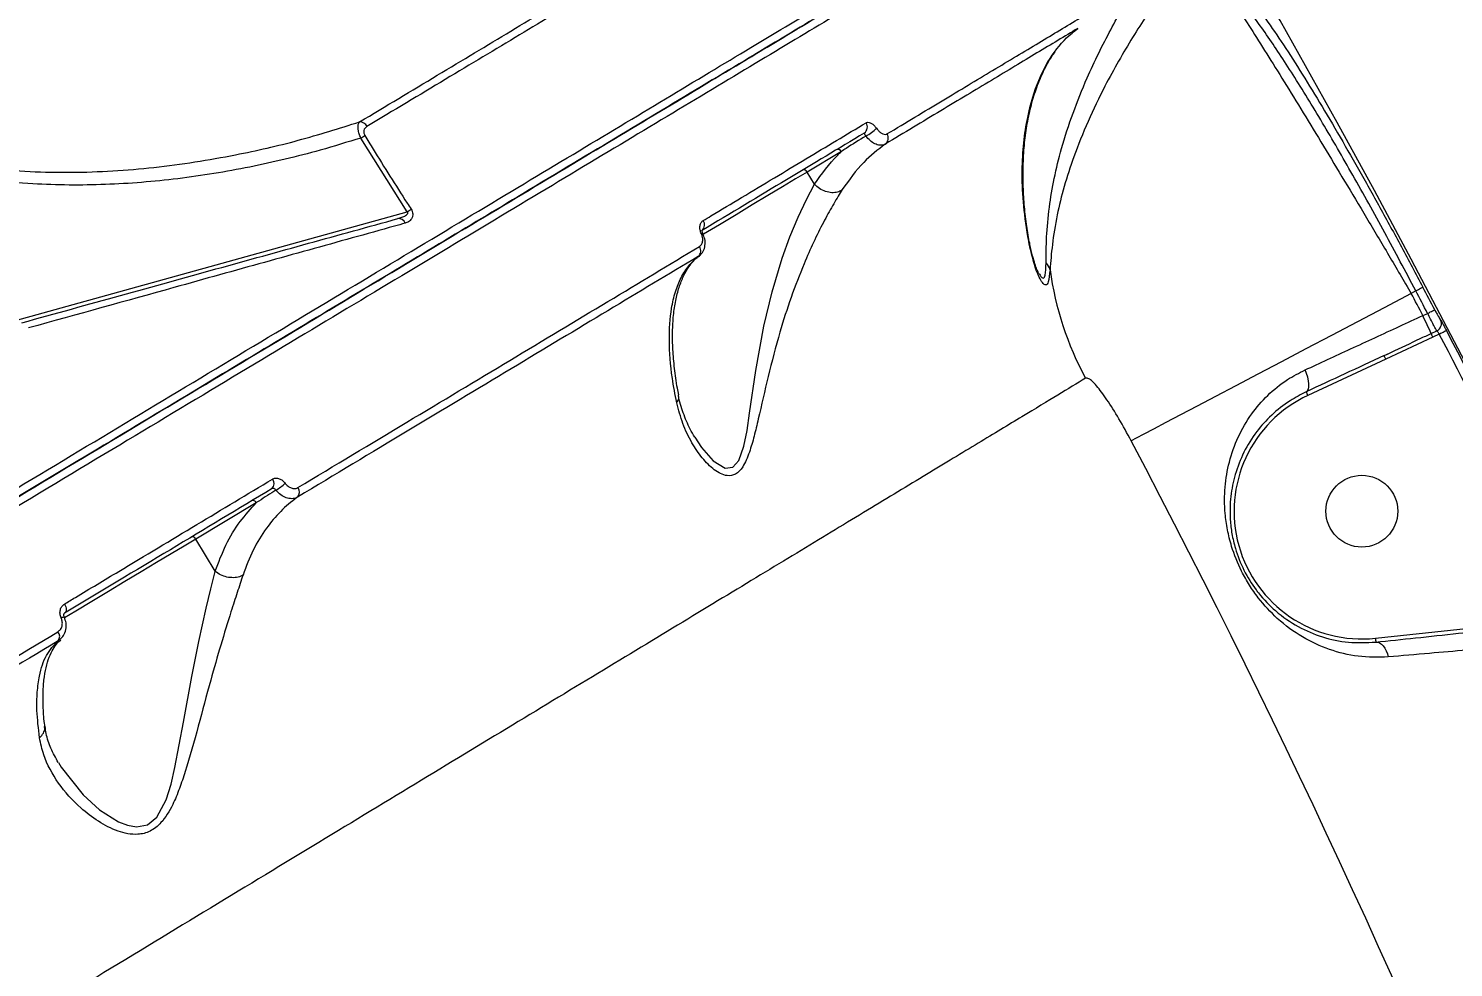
# Model space of a CAD drawing. Header units: millimetres. Extents: x -10374 to 11119, y -8221 to 9433.
# Drawn here: x 5604.7 to 5783.1, y 2486 to 2603.7 of the extents above; entities that cross this region are included whole.
import ezdxf

# ---------------------------------------------------------------- set-up
doc = ezdxf.new("R2010")
doc.units = ezdxf.units.MM
for name, color, linetype in [('DIKOM_ОБЪЕКТ', 7, 'Continuous'), ('DIKOM_РАЗМЕР_ЗОНА', 7, 'Continuous'), ('DIKOM_РАЗМЕР_ОБЪЕКТА', 7, 'Continuous')]:
    doc.layers.add(name, color=color, linetype=linetype)
doc.styles.add('style1', font='arial.ttf', dxfattribs={"width": 0.8})
doc.dimstyles.new('1-50', dxfattribs={"dimtxt": 300, "dimasz": 200, "dimexe": 100, "dimexo": 0, "dimgap": 100, "dimtad": 0, "dimdec": 0, "dimtxsty": 'style1', "dimcen": 0, "dimclrd": 7, "dimclre": 7, "dimadec": 1, "dimazin": 2, "dimtfac": 1, "dimtdec": 0, "dimtmove": 1, "dimatfit": 3, "dimfxl": 0, "dimlwd": 25, "dimlwe": 18, "dimarcsym": 0})

# ---------------------------------------------------------------- blocks, each defined once
blk = doc.blocks.new('*D15')
at = {"layer": 'Defpoints', "color": 0, "transparency": 16777216}
for p in [(-5227.87, 8308.78), (9119.43, -1150.4), (-5227.87, -1991.82)]:
    blk.add_point(p, dxfattribs=at)
at = {"layer": 'DIKOM_РАЗМЕР_ОБЪЕКТА', "color": 7, "lineweight": 18, "transparency": 16777216}
for p, q in [((-5227.87, -1991.82), (-5227.87, 8408.78)), ((9119.43, -1150.4), (9119.43, 8408.78))]:
    blk.add_line(p, q, dxfattribs=at)
at = {"layer": 'DIKOM_РАЗМЕР_ОБЪЕКТА', "color": 7, "lineweight": 25, "transparency": 16777216}
for p, q in [((-5027.87, 8308.78), (187.44, 8308.78)), ((8919.43, 8308.78), (1267.22, 8308.78))]:
    blk.add_line(p, q, dxfattribs=at)
at = {"layer": 'DIKOM_РАЗМЕР_ОБЪЕКТА', "color": 7, "transparency": 16777216}
for points in [[(-5027.87, 8342.11), (-5027.87, 8275.44), (-5227.87, 8308.78)], [(8919.43, 8342.11), (8919.43, 8275.44), (9119.43, 8308.78)]]:
    blk.add_solid(points, dxfattribs=at)
at = {"layer": 'DIKOM_РАЗМЕР_ОБЪЕКТА', "color": 0, "transparency": 16777216, "insert": (727.33, 8308.78), "char_height": 300, "attachment_point": 5, "style": 'style1'}
blk.add_mtext('14350', dxfattribs=at)
blk = doc.blocks.new('*D14')
at = {"layer": 'Defpoints', "color": 0, "transparency": 16777216}
for p in [(-7515.85, 9236.32), (11119.43, -1423.4), (-7515.85, -2401.58)]:
    blk.add_point(p, dxfattribs=at)
at = {"layer": 'DIKOM_РАЗМЕР_ЗОНА', "color": 7, "lineweight": 18, "transparency": 16777216}
for p, q in [((-7515.85, -2401.58), (-7515.85, 9336.32)), ((11119.43, -1423.4), (11119.43, 9336.32))]:
    blk.add_line(p, q, dxfattribs=at)
at = {"layer": 'DIKOM_РАЗМЕР_ЗОНА', "color": 7, "lineweight": 25, "transparency": 16777216}
for p, q in [((-7315.85, 9236.32), (77.56, 9236.32)), ((10919.43, 9236.32), (1157.34, 9236.32))]:
    blk.add_line(p, q, dxfattribs=at)
at = {"layer": 'DIKOM_РАЗМЕР_ЗОНА', "color": 7, "transparency": 16777216}
for points in [[(-7315.85, 9269.65), (-7315.85, 9202.98), (-7515.85, 9236.32)], [(10919.43, 9269.65), (10919.43, 9202.98), (11119.43, 9236.32)]]:
    blk.add_solid(points, dxfattribs=at)
at = {"layer": 'DIKOM_РАЗМЕР_ЗОНА', "color": 0, "transparency": 16777216, "insert": (617.45, 9236.32), "char_height": 300, "attachment_point": 5, "style": 'style1'}
blk.add_mtext('18650', dxfattribs=at)

msp = doc.modelspace()

# ---------------------------------------------------------------- linework, layer by layer
at = {"layer": 'DIKOM_ОБЪЕКТ', "color": 7, "linetype": 'Continuous', "lineweight": 15}
for p, q in [((5652.13, 2580.72), (5646.33, 2589.97)), ((5706.49, 2588.28), (5702.21, 2585.71)), ((5703.12, 2584.18), (5702.21, 2585.71)), ((5703.13, 2584.18), (5703.12, 2584.18)), ((5597.15, 2565.47), (5652.13, 2580.72)), ((5688.58, 2575.1), (5688.71, 2575.21)), ((5778.4, 2570.83), (5777.83, 2570.49)), ((5779.29, 2567.72), (5779.89, 2567.99)), ((5780.33, 2565.48), (5781.03, 2565.81)), ((5781.34, 2565.41), (5780.54, 2565.03)), ((5780.54, 2565.03), (5774.65, 2562.25)), ((5774.65, 2562.25), (5764.9, 2557.72)), ((5774.78, 2562.86), (5775.44, 2563.17)), ((5633.24, 2544.27), (5625.67, 2539.72)), ((5628.09, 2535.68), (5625.67, 2539.72)), ((5773.34, 2527.3), (5792.42, 2529.33)), ((5608.66, 2527.17), (5608.44, 2526.97))]:
    msp.add_line(p, q, dxfattribs=at)
at = {"layer": 'DIKOM_ОБЪЕКТ', "color": 7, "linetype": 'Continuous', "lineweight": 15, "flags": 128}
for points in [[(5702.21, 2585.71), (5700.76, 2584.84), (5699.11, 2583.85), (5697.29, 2582.75), (5695.34, 2581.58), (5693.3, 2580.36), (5691.23, 2579.11), (5689.23, 2577.91)], [(5688.16, 2552.49), (5688.98, 2551.18), (5690.46, 2549.51), (5691.96, 2548.6), (5692.91, 2548.71), (5693.65, 2549.55), (5694.29, 2551.35), (5694.68, 2553.34), (5695, 2555.48), (5695.79, 2560.84), (5696.78, 2566.38), (5697.81, 2570.71), (5699.08, 2574.92), (5700.04, 2577.58), (5701.07, 2580.07), (5702.11, 2582.27), (5703.13, 2584.18), (5703.13, 2584.18), (5703.13, 2584.18)], [(5689.16, 2577.99), (5689.16, 2577.99), (5689.16, 2577.99)], [(5778.4, 2570.83), (5778.57, 2570.91), (5778.73, 2571), (5778.88, 2571.08), (5779.01, 2571.15), (5779.12, 2571.21), (5779.21, 2571.25), (5779.26, 2571.28), (5779.29, 2571.29)], [(5777.83, 2570.49), (5774.46, 2568.71), (5771.11, 2566.95), (5767.83, 2565.22), (5764.64, 2563.54), (5761.57, 2561.92), (5758.64, 2560.38), (5755.89, 2558.93), (5753.34, 2557.59), (5751.02, 2556.36), (5748.94, 2555.27), (5747.12, 2554.31), (5745.58, 2553.5), (5744.34, 2552.85), (5743.4, 2552.35), (5742.78, 2552.02)], [(5780.33, 2565.48), (5780.28, 2565.58), (5780.2, 2565.75), (5780.1, 2565.97), (5779.97, 2566.25), (5779.82, 2566.58), (5779.65, 2566.94), (5779.47, 2567.32), (5779.29, 2567.72)], [(5779.89, 2567.99), (5780.06, 2568.08), (5780.22, 2568.17), (5780.37, 2568.25), (5780.5, 2568.31), (5780.61, 2568.37), (5780.7, 2568.42), (5780.75, 2568.45), (5780.77, 2568.46)], [(5780.54, 2565.03), (5780.5, 2565.11), (5780.46, 2565.19), (5780.43, 2565.26), (5780.4, 2565.33), (5780.37, 2565.38), (5780.35, 2565.43), (5780.34, 2565.46), (5780.33, 2565.48)], [(5781.34, 2565.41), (5781.51, 2565.5), (5781.68, 2565.58), (5781.83, 2565.66), (5781.96, 2565.73), (5782.07, 2565.79), (5782.15, 2565.83), (5782.21, 2565.86), (5782.23, 2565.87)], [(5774.65, 2562.25), (5774.61, 2562.34), (5774.57, 2562.43), (5774.53, 2562.5), (5774.5, 2562.57), (5774.48, 2562.63), (5774.46, 2562.67), (5774.45, 2562.7), (5774.44, 2562.71)], [(5764.69, 2558.18), (5764.85, 2558.31), (5764.97, 2558.52), (5765.03, 2558.81), (5765.03, 2559.16), (5764.98, 2559.56), (5764.88, 2560), (5764.73, 2560.46), (5764.54, 2560.91)], [(5764.9, 2557.72), (5764.86, 2557.81), (5764.82, 2557.9), (5764.79, 2557.98), (5764.75, 2558.04), (5764.73, 2558.1), (5764.71, 2558.14), (5764.7, 2558.17), (5764.69, 2558.18)], [(5625.67, 2539.72), (5624.22, 2538.85), (5622.58, 2537.86), (5620.77, 2536.78), (5618.83, 2535.61), (5616.8, 2534.39), (5614.73, 2533.15), (5612.66, 2531.9), (5610.64, 2530.69), (5609.23, 2529.84)], [(5608.5, 2511.74), (5608.8, 2511.13), (5611.55, 2507.68), (5613.63, 2505.8), (5615.98, 2504.31), (5617.1, 2503.86), (5618.26, 2503.66), (5619.63, 2503.93), (5620.79, 2504.88), (5621.95, 2507.05), (5622.57, 2509.03), (5623.05, 2511.1), (5624.14, 2516.79), (5625.16, 2522.51), (5626.03, 2526.9), (5626.96, 2531.07), (5627.54, 2533.47), (5628.1, 2535.67), (5628.1, 2535.67), (5628.1, 2535.67)], [(5609.22, 2531.58), (5609.31, 2531.41), (5609.38, 2531.23), (5609.42, 2531.05), (5609.43, 2530.89), (5609.42, 2530.73), (5609.38, 2530.6), (5609.31, 2530.5), (5609.22, 2530.42)], [(5773.34, 2527.3), (5773.35, 2527.21), (5773.36, 2527.11), (5773.37, 2527.03), (5773.38, 2526.95), (5773.38, 2526.89), (5773.39, 2526.84), (5773.39, 2526.82), (5773.39, 2526.81)], [(5773.39, 2526.81), (5773.63, 2526.79), (5773.87, 2526.71), (5774.11, 2526.56), (5774.33, 2526.34), (5774.53, 2526.06), (5774.7, 2525.73), (5774.85, 2525.35), (5774.96, 2524.95)]]:
    msp.add_lwpolyline(points, dxfattribs=at)
at = {"layer": 'DIKOM_ОБЪЕКТ', "color": 7, "linetype": 'Continuous', "lineweight": 15}
msp.add_circle((5771.65, 2543.21), 4.5, dxfattribs=at)
for centre, radius, start, end in [((4709, 2007.6), 1210, 1.54439, 30.95261), ((5646.18, 2590.95), 1.03, 26.3362, 89.9242), ((5708.81, 2591.36), 0.944, 304.927, 33.8933), ((5707.56, 2594.34), 4.58, 295.8177, 316.5184), ((5711.41, 2589.96), 0.951, 307.5359, 33.4745), ((5638.97, 2601.95), 14.05, 301.5405, 303.9418), ((5706.07, 2588.09), 0.454, 24.6129, 112.8092), ((5701.79, 2585.52), 0.455, 24.6735, 112.6681), ((5651.07, 2579.04), 0.837, 16.9279, 97.3979), ((5645.08, 2591.55), 12.93, 303.0697, 305.6901), ((5689.08, 2577.76), 0.249, 71.1636, 117.7256), ((5688.42, 2579.08), 0.945, 315.2241, 34.932), ((5687.97, 2575.84), 0.93, 310.2341, 35.2152), ((5730.8, 2572.99), 1.87, 14.6488, 45.4088), ((5772.66, 2579.05), 40.44, 187.9509, 208.325), ((4709, 2007.6), 1208.65, 27.62316, 27.77479), ((4709, 2007.6), 1209.65, 27.62316, 27.77479), ((4709, 2007.6), 1208, 27.62463, 27.77302), ((5780.61, 2566.71), 1, 295.026, 26.7131), ((4709, 2007.6), 1208.75, 25.6062, 27.48258), ((4709, 2007.6), 1209.75, 25.6062, 27.48258), ((5771.65, 2543.21), 16, 114.9212, 276.0788), ((4709, 2007.6), 1168.37, 3.22698, 27.77302), ((5634.59, 2546.67), 0.883, 314.217, 39.5458), ((5631.88, 2552.19), 7.41, 301.0796, 312.2277), ((5637.75, 2545.6), 0.905, 317.3217, 38.5635), ((5632.83, 2544.08), 0.454, 24.6205, 112.7201), ((5625.25, 2539.53), 0.454, 24.5901, 112.7907), ((5609.26, 2528.99), 0.953, 92.6762, 117.6393), ((5607.72, 2527.52), 0.908, 322.5624, 40.1848)]:
    msp.add_arc(centre, radius, start, end, dxfattribs=at)
for points, knots in [([(5562.58, 2601.66), (5566.74, 2604.28), (5575.06, 2609.51), (5586.9, 2616.98), (5598.23, 2624.15), (5609.35, 2631.21), (5620.13, 2638.07), (5630.44, 2644.66), (5640, 2650.78), (5648.73, 2656.39), (5656.58, 2661.46), (5663.3, 2665.81), (5668.94, 2669.46), (5673.54, 2672.45), (5677.23, 2674.86), (5680, 2676.66), (5681.68, 2677.77), (5682.43, 2678.25), (5682.27, 2678.15), (5682.24, 2678.13)], [0, 0, 0, 0, 0.056668, 0.113336, 0.170567, 0.227798, 0.291067, 0.354384, 0.417651, 0.482784, 0.54797, 0.613102, 0.674379, 0.735703, 0.79698, 0.860026, 0.923122, 0.986167, 1, 1, 1, 1]), ([(5566.4, 2523.94), (5569.77, 2525.97), (5578.86, 2531.43), (5593.2, 2540.04), (5609.19, 2549.65), (5624.64, 2558.94), (5639.48, 2567.85), (5653.64, 2576.36), (5666.8, 2584.26), (5678.95, 2591.56), (5690.08, 2598.25), (5700.38, 2604.44), (5709.77, 2610.08), (5718.2, 2615.15), (5725.48, 2619.52), (5731.62, 2623.21), (5736.64, 2626.23), (5740.62, 2628.62), (5743.51, 2630.36), (5745.27, 2631.41), (5745.66, 2631.65), (5745.66, 2631.65), (5745.66, 2631.65)], [0, 0, 0, 0, 0.031306, 0.084338, 0.137411, 0.190443, 0.245016, 0.299633, 0.354205, 0.407237, 0.46031, 0.513342, 0.567915, 0.622532, 0.677104, 0.730136, 0.783208, 0.83624, 0.890811, 0.945428, 1, 1, 1, 1, 1]), ([(5207.33, 2307.02), (5212.06, 2309.86), (5222.65, 2316.23), (5239.69, 2326.47), (5258.36, 2337.68), (5277.47, 2349.17), (5296.92, 2360.85), (5316.61, 2372.69), (5336.5, 2384.64), (5356.55, 2396.68), (5376.72, 2408.8), (5396.96, 2420.96), (5417.16, 2433.1), (5437.23, 2445.16), (5456.86, 2456.96), (5476.03, 2468.48), (5494.72, 2479.71), (5513.12, 2490.76), (5531.16, 2501.6), (5548.74, 2512.16), (5566.05, 2522.56), (5583.01, 2532.75), (5599.58, 2542.71), (5615.5, 2552.28), (5630.72, 2561.42), (5645.14, 2570.08), (5658.72, 2578.24), (5671.42, 2585.87), (5683.23, 2592.97), (5694.13, 2599.52), (5704.07, 2605.49), (5712.99, 2610.86), (5720.37, 2615.29), (5726.4, 2618.91), (5731.29, 2621.85), (5735.47, 2624.36), (5738.97, 2626.47), (5741.75, 2628.14), (5743.76, 2629.34), (5745.04, 2630.11), (5745.22, 2630.22), (5745.31, 2630.28)], [0, 0, 0, 0, 0.021635, 0.048472, 0.075394, 0.102358, 0.129323, 0.156245, 0.183082, 0.209919, 0.236841, 0.263805, 0.29077, 0.317692, 0.344529, 0.370377, 0.3963, 0.422262, 0.448224, 0.474147, 0.499995, 0.526832, 0.553754, 0.580718, 0.607683, 0.634604, 0.661441, 0.688278, 0.7152, 0.742165, 0.769129, 0.796051, 0.822888, 0.844633, 0.866402, 0.88817, 0.909915, 0.932424, 0.954958, 0.977491, 1, 1, 1, 1]), ([(5746.69, 2629.93), (5746.64, 2629.9), (5746.51, 2629.83), (5745.39, 2629.15), (5743.04, 2627.74), (5739.56, 2625.65), (5734.92, 2622.86), (5729.11, 2619.37), (5722.25, 2615.25), (5714.4, 2610.53), (5705.61, 2605.25), (5695.76, 2599.33), (5684.83, 2592.76), (5672.82, 2585.55), (5660.01, 2577.85), (5646.45, 2569.71), (5632.23, 2561.16), (5617.11, 2552.08), (5601.11, 2542.46), (5584.27, 2532.34), (5567.15, 2522.06), (5549.85, 2511.66), (5532.47, 2501.22), (5514.52, 2490.43), (5496.03, 2479.32), (5477.04, 2467.92), (5457.72, 2456.31), (5438.12, 2444.53), (5418.29, 2432.62), (5398.18, 2420.53), (5377.83, 2408.3), (5357.32, 2395.98), (5337.09, 2383.82), (5317.22, 2371.88), (5297.74, 2360.18), (5278.36, 2348.54), (5259.13, 2336.98), (5240.14, 2325.57), (5222.87, 2315.2), (5212.16, 2308.76), (5207.42, 2305.91)], [0, 0, 0, 0, 0.015651, 0.042167, 0.068704, 0.09522, 0.122506, 0.149814, 0.177101, 0.203617, 0.230153, 0.256669, 0.283955, 0.311264, 0.33855, 0.365066, 0.391602, 0.418118, 0.445404, 0.472713, 0.499999, 0.52556, 0.55114, 0.576701, 0.602949, 0.629218, 0.655467, 0.681983, 0.708519, 0.735035, 0.762321, 0.78963, 0.816916, 0.843432, 0.869969, 0.896485, 0.923771, 0.951079, 0.978366, 1, 1, 1, 1]), ([(5745.32, 2630.28), (5745.21, 2630.21), (5745, 2630.08), (5743.28, 2629.05), (5740.52, 2627.4), (5736.59, 2625.03), (5731.48, 2621.96), (5725.31, 2618.26), (5718.13, 2613.94), (5710, 2609.06), (5700.8, 2603.53), (5690.49, 2597.34), (5679.11, 2590.49), (5667.6, 2583.58), (5656.22, 2576.75), (5645.17, 2570.11), (5633.59, 2563.15), (5621.36, 2555.8), (5608.48, 2548.06), (5594.94, 2539.92), (5580.98, 2531.53), (5571.31, 2525.73), (5566.48, 2522.82)], [0, 0, 0, 0, 0.053031, 0.106103, 0.159133, 0.213705, 0.26832, 0.322892, 0.375923, 0.428995, 0.482027, 0.536599, 0.591215, 0.645787, 0.689277, 0.732812, 0.776347, 0.819837, 0.864853, 0.909919, 0.954984, 1, 1, 1, 1]), ([(5646.18, 2591.99), (5649.45, 2593.95), (5656, 2597.89), (5665.22, 2603.43), (5674.03, 2608.73), (5679.46, 2611.99), (5682.18, 2613.63)], [0, 0, 0, 0, 0.249122, 0.498244, 0.749121, 1, 1, 1, 1]), ([(5683.15, 2613.08), (5680.45, 2611.46), (5675.04, 2608.21), (5666.25, 2602.92), (5657, 2597.36), (5650.4, 2593.4), (5647.1, 2591.41)], [0, 0, 0, 0, 0.24912, 0.498243, 0.749122, 1, 1, 1, 1]), ([(5753.24, 2612.33), (5753.82, 2611.82), (5754.98, 2610.8), (5756.97, 2608.47), (5759.07, 2605.69), (5761.25, 2602.55), (5763.57, 2598.98), (5766.03, 2595), (5768.59, 2590.69), (5771.22, 2586.1), (5773.9, 2581.3), (5776.61, 2576.34), (5778.39, 2572.97), (5779.29, 2571.29)], [0, 0, 0, 0, 0.100969, 0.201936, 0.29034, 0.379025, 0.467425, 0.556114, 0.645093, 0.733781, 0.822424, 0.911354, 1, 1, 1, 1]), ([(5752.87, 2611.01), (5753.3, 2610.41), (5754.16, 2609.19), (5755.85, 2606.65), (5757.71, 2603.75), (5759.71, 2600.6), (5761.9, 2597.06), (5764.29, 2593.18), (5766.83, 2589), (5769.48, 2584.59), (5772.23, 2580), (5775.02, 2575.28), (5776.9, 2572.08), (5777.83, 2570.49)], [0, 0, 0, 0, 0.103374, 0.206752, 0.294606, 0.382737, 0.470592, 0.558747, 0.647179, 0.735334, 0.823466, 0.911871, 1, 1, 1, 1]), ([(5778.4, 2570.83), (5777.11, 2573.26), (5775.15, 2576.96), (5772.51, 2581.76), (5769.89, 2586.44), (5767.32, 2590.9), (5764.85, 2595), (5762.46, 2598.84), (5760.21, 2602.26), (5758.13, 2605.16), (5756.41, 2607.4), (5754.59, 2609.52), (5753.45, 2610.51), (5752.87, 2611.01)], [0, 0, 0, 0, 0.131216, 0.198785, 0.26635, 0.397566, 0.465155, 0.532744, 0.663479, 0.730815, 0.79815, 0.898244, 1, 1, 1, 1]), ([(5732.11, 2574.32), (5732.12, 2575.37), (5732.14, 2577.48), (5732.46, 2581.17), (5733.1, 2584.89), (5734.06, 2588.85), (5735.44, 2593.09), (5737.06, 2597.12), (5738.69, 2600.63), (5740.21, 2603.54), (5741.71, 2606.38), (5742.87, 2607.76), (5743.37, 2609.18), (5743.54, 2609.18), (5743.54, 2609.18)], [0, 0, 0, 0, 0.107514, 0.215376, 0.313733, 0.412066, 0.526779, 0.641368, 0.72483, 0.808221, 0.890895, 0.973493, 0.999989, 1, 1, 1, 1]), ([(5746.77, 2608.31), (5746.62, 2608.09), (5745.98, 2607.2), (5744.71, 2605.35), (5742.97, 2602.63), (5741.19, 2599.64), (5739.27, 2596.11), (5737.32, 2592.05), (5735.61, 2587.81), (5734.34, 2583.87), (5733.43, 2580.17), (5732.85, 2576.53), (5732.69, 2574.48), (5732.61, 2573.46)], [0, 0, 0, 0, 0.027593, 0.112179, 0.196824, 0.280738, 0.364706, 0.478249, 0.59191, 0.688653, 0.785416, 0.892863, 1, 1, 1, 1]), ([(5712.2, 2590.48), (5714.55, 2591.89), (5719.23, 2594.71), (5725.53, 2598.5), (5731.33, 2601.98), (5734.69, 2604), (5736.37, 2605.01)], [0, 0, 0, 0, 0.249097, 0.498194, 0.749097, 1, 1, 1, 1]), ([(5736.09, 2603.69), (5734.43, 2602.7), (5731.11, 2600.7), (5725.34, 2597.23), (5719.05, 2593.45), (5714.34, 2590.62), (5711.99, 2589.21)], [0, 0, 0, 0, 0.249097, 0.498194, 0.749096, 1, 1, 1, 1]), ([(5730.04, 2576.54), (5730, 2576.71), (5729.68, 2578.43), (5729.26, 2581.51), (5729.07, 2585.46), (5729.24, 2589.01), (5729.79, 2592.88), (5730.89, 2596.83), (5732.79, 2600.48), (5734.65, 2602.6), (5735.85, 2603.51), (5736.09, 2603.69)], [0, 0, 0, 0, 0.01152, 0.116999, 0.222982, 0.329243, 0.435104, 0.608328, 0.782004, 0.955283, 1, 1, 1, 1]), ([(5730.02, 2576.97), (5729.89, 2577.72), (5729.6, 2579.35), (5729.36, 2581.75), (5729.23, 2584.26), (5729.24, 2586.85), (5729.41, 2589.4), (5729.75, 2591.87), (5730.26, 2594.19), (5730.94, 2596.38), (5731.8, 2598.38), (5732.58, 2599.86), (5733.11, 2600.57), (5733.25, 2600.75)], [0, 0, 0, 0, 0.063982, 0.140494, 0.222891, 0.312689, 0.412521, 0.512113, 0.617687, 0.726959, 0.839843, 0.957379, 1, 1, 1, 1]), ([(5646.33, 2589.97), (5644.64, 2589.45), (5640.06, 2588.04), (5632.43, 2586.23), (5623.44, 2584.75), (5614.36, 2584.01), (5606.58, 2584.07), (5599.82, 2584.65), (5594.08, 2585.55), (5588.13, 2587.07), (5583.48, 2588.79), (5580.9, 2590.1), (5580.15, 2590.48)], [0, 0, 0, 0, 0.078335, 0.212592, 0.347266, 0.481793, 0.61585, 0.691667, 0.782072, 0.87262, 0.962812, 1, 1, 1, 1]), ([(5580.62, 2591.52), (5581.82, 2590.95), (5585.43, 2589.24), (5591.85, 2587.35), (5600.53, 2585.93), (5610.11, 2585.49), (5620.45, 2586.13), (5629.92, 2587.62), (5638.51, 2589.58), (5643.62, 2591.18), (5646.18, 2591.99)], [0, 0, 0, 0, 0.05881, 0.17772, 0.296817, 0.450947, 0.605624, 0.760044, 0.880021, 1, 1, 1, 1]), ([(5646.33, 2589.97), (5646.25, 2590.15), (5646.11, 2590.51), (5645.99, 2591.03), (5645.97, 2591.49), (5646.04, 2591.81), (5646.14, 2591.94), (5646.18, 2591.99)], [0, 0, 0, 0, 0.202233, 0.404252, 0.610643, 0.841083, 1, 1, 1, 1]), ([(5647.1, 2591.41), (5647.01, 2591.34), (5646.84, 2591.22), (5646.71, 2590.96), (5646.68, 2590.71), (5646.72, 2590.49), (5646.79, 2590.36), (5646.82, 2590.29)], [0, 0, 0, 0, 0.319585, 0.561838, 0.727971, 0.86393, 1, 1, 1, 1]), ([(5709.35, 2590.58), (5706.18, 2588.68), (5699.84, 2584.87), (5692.62, 2580.53), (5689, 2578.35)], [0, 0, 0, 0, 0.49927, 1, 1, 1, 1]), ([(5689.19, 2579.62), (5689.52, 2579.82), (5691.14, 2580.8), (5695.55, 2583.45), (5702.18, 2587.43), (5707.12, 2590.4), (5709.59, 2591.88)], [0, 0, 0, 0, 0.044141, 0.220721, 0.610016, 1, 1, 1, 1]), ([(5709.56, 2590.22), (5709.54, 2590.26), (5709.51, 2590.31), (5709.46, 2590.39), (5709.41, 2590.48), (5709.37, 2590.55), (5709.35, 2590.58), (5709.35, 2590.58), (5709.35, 2590.58)], [0, 0, 0, 0, 0.159798, 0.186547, 0.396431, 0.639923, 0.917299, 1, 1, 1, 1]), ([(5709.59, 2591.88), (5709.62, 2591.9), (5709.72, 2591.95), (5709.94, 2591.96), (5710.26, 2591.82), (5710.59, 2591.57), (5710.79, 2591.32), (5710.89, 2591.19)], [0, 0, 0, 0, 0.073334, 0.322499, 0.555007, 0.777325, 1, 1, 1, 1]), ([(5710.89, 2591.19), (5710.99, 2591.06), (5711.19, 2590.81), (5711.53, 2590.55), (5711.85, 2590.41), (5712.08, 2590.42), (5712.18, 2590.47), (5712.2, 2590.48)], [0, 0, 0, 0, 0.221044, 0.441787, 0.674482, 0.925136, 1, 1, 1, 1]), ([(5646.82, 2590.29), (5647.17, 2589.72), (5648.91, 2586.88), (5650.84, 2583.8), (5652.45, 2581.31), (5652.62, 2581.05)], [0, 0, 0, 0, 0.183157, 0.915889, 1, 1, 1, 1]), ([(5709.56, 2590.22), (5708.73, 2589.7), (5707.69, 2589.07), (5706.68, 2588.41), (5706.49, 2588.28)], [0, 0, 0, 0, 0.80587, 1, 1, 1, 1]), ([(5711.99, 2589.21), (5711.05, 2588.49), (5709.01, 2586.92), (5707.46, 2584.71), (5706.61, 2583.51)], [0, 0, 0, 0, 0.457443, 1, 1, 1, 1]), ([(5711.99, 2589.21), (5711.94, 2589.18), (5711.74, 2589.07), (5711.31, 2589.02), (5710.69, 2589.21), (5710.08, 2589.61), (5709.73, 2590.01), (5709.56, 2590.22)], [0, 0, 0, 0, 0.073516, 0.31982, 0.550765, 0.773449, 1, 1, 1, 1]), ([(5703.12, 2584.18), (5704.04, 2585.46), (5705.09, 2586.93), (5706.33, 2588.13), (5706.49, 2588.28)], [0, 0, 0, 0, 0.878578, 1, 1, 1, 1]), ([(5706.61, 2583.51), (5706.57, 2583.45), (5706.18, 2582.84), (5705.4, 2581.53), (5704.21, 2579.38), (5702.99, 2576.92), (5701.61, 2573.79), (5700.16, 2570.01), (5698.63, 2565.25), (5697.3, 2560.07), (5696.31, 2555.71), (5695.58, 2552.58), (5694.97, 2550.49), (5694.25, 2548.76), (5693.27, 2547.74), (5692.02, 2547.54), (5690.53, 2548.32), (5689.04, 2549.83), (5687.7, 2551.83), (5686.58, 2554.14), (5686.11, 2555.91), (5685.88, 2556.8)], [0, 0, 0, 0, 0.005628, 0.050811, 0.096014, 0.14387, 0.191765, 0.263313, 0.334974, 0.427089, 0.519181, 0.559017, 0.598783, 0.643818, 0.679927, 0.71607, 0.769122, 0.823721, 0.878456, 0.939231, 1, 1, 1, 1]), ([(5706.61, 2583.51), (5706.58, 2583.49), (5706.42, 2583.35), (5706.01, 2583.16), (5705.3, 2583.08), (5704.51, 2583.24), (5703.73, 2583.6), (5703.33, 2583.99), (5703.13, 2584.18)], [0, 0, 0, 0, 0.031947, 0.204858, 0.403641, 0.602438, 0.801201, 1, 1, 1, 1]), ([(5603.91, 2566.82), (5608.05, 2567.97), (5616.33, 2570.27), (5628.28, 2573.58), (5639.89, 2576.8), (5647.27, 2578.85), (5650.96, 2579.87)], [0, 0, 0, 0, 0.24927, 0.498539, 0.749269, 1, 1, 1, 1]), ([(5650.96, 2579.87), (5651.13, 2579.93), (5651.47, 2580.03), (5651.87, 2580.21), (5652.12, 2580.38), (5652.21, 2580.5), (5652.23, 2580.57), (5652.22, 2580.61), (5652.21, 2580.64), (5652.18, 2580.68), (5652.15, 2580.7), (5652.13, 2580.72)], [0, 0, 0, 0, 0.316975, 0.627073, 0.791339, 0.870382, 0.897721, 0.925282, 0.933238, 0.960356, 1, 1, 1, 1]), ([(5652.62, 2581.05), (5652.67, 2580.96), (5652.78, 2580.77), (5652.84, 2580.46), (5652.82, 2580.14), (5652.67, 2579.77), (5652.34, 2579.46), (5652.02, 2579.34), (5651.87, 2579.29)], [0, 0, 0, 0, 0.109808, 0.220006, 0.3257, 0.492473, 0.753708, 1, 1, 1, 1]), ([(5651.87, 2579.29), (5651.43, 2579.17), (5649.24, 2578.56), (5643.47, 2576.95), (5634.34, 2574.41), (5620.97, 2570.69), (5610.86, 2567.87), (5604.73, 2566.17)], [0, 0, 0, 0, 0.029989, 0.149953, 0.390071, 0.63019, 1, 1, 1, 1]), ([(5688.53, 2575.14), (5688.6, 2575.17), (5688.88, 2575.31), (5689.23, 2575.78), (5689.46, 2576.51), (5689.44, 2577.28), (5689.23, 2577.77), (5689.14, 2577.98)], [0, 0, 0, 0, 0.068933, 0.311653, 0.552373, 0.799963, 1, 1, 1, 1]), ([(5688.73, 2576.38), (5688.85, 2576.48), (5689.05, 2576.65), (5689.15, 2577.08), (5689.13, 2577.53), (5689.02, 2577.83), (5688.96, 2577.98)], [0, 0, 0, 0, 0.329187, 0.579682, 0.78864, 1, 1, 1, 1]), ([(5688.96, 2577.98), (5688.9, 2578.13), (5688.78, 2578.45), (5688.76, 2578.92), (5688.87, 2579.33), (5689.05, 2579.54), (5689.18, 2579.62), (5689.19, 2579.62)], [0, 0, 0, 0, 0.214761, 0.425839, 0.681639, 0.964149, 1, 1, 1, 1]), ([(5689.16, 2577.99), (5689.15, 2578.01), (5689.12, 2578.08), (5689.08, 2578.19), (5689.06, 2578.32), (5689.07, 2578.42), (5689.07, 2578.43), (5689.08, 2578.43)], [0, 0, 0, 0, 0.066628, 0.234662, 0.431682, 0.685449, 1, 1, 1, 1]), ([(5638.46, 2546.17), (5643.05, 2548.93), (5652.22, 2554.44), (5665.12, 2562.19), (5677.42, 2569.58), (5684.96, 2574.11), (5688.73, 2576.38)], [0, 0, 0, 0, 0.248595, 0.49719, 0.748595, 1, 1, 1, 1]), ([(5730.04, 2576.54), (5730.04, 2576.57), (5730.06, 2576.72), (5730.03, 2576.86), (5730, 2576.97)], [0, 0, 0, 0, 0.207248, 1, 1, 1, 1]), ([(5732.61, 2573.46), (5732.55, 2572.88), (5732.46, 2571.89), (5732.11, 2571.43), (5731.69, 2571.75), (5731.27, 2572.49), (5730.66, 2573.91), (5730.3, 2575.43), (5730.04, 2576.54)], [0, 0, 0, 0, 0.191454, 0.331241, 0.470483, 0.583574, 0.696927, 1, 1, 1, 1]), ([(5731.22, 2573), (5731.2, 2573.03), (5731.15, 2573.11), (5730.96, 2573.52), (5730.71, 2574.21), (5730.4, 2575.26), (5730.16, 2576.21), (5730.07, 2576.83), (5730.05, 2576.94)], [0, 0, 0, 0, 0.108554, 0.260378, 0.44634, 0.67147, 0.942231, 1, 1, 1, 1]), ([(5688.57, 2575.13), (5684.86, 2572.9), (5677.42, 2568.43), (5665.21, 2561.09), (5652.3, 2553.33), (5643.05, 2547.77), (5638.42, 2544.99)], [0, 0, 0, 0, 0.248595, 0.497191, 0.748596, 1, 1, 1, 1]), ([(5685.88, 2556.8), (5685.68, 2557.84), (5685.14, 2560.65), (5684.85, 2564.72), (5685.09, 2568.22), (5685.68, 2570.74), (5686.4, 2572.53), (5687.34, 2574.04), (5688.16, 2574.77), (5688.57, 2575.13)], [0, 0, 0, 0, 0.112803, 0.307377, 0.506236, 0.628031, 0.749829, 0.874914, 1, 1, 1, 1]), ([(5686.13, 2557.8), (5686.07, 2558.07), (5685.83, 2559.23), (5685.58, 2561.14), (5685.37, 2563.51), (5685.33, 2565.73), (5685.45, 2567.79), (5685.73, 2569.65), (5686.16, 2571.3), (5686.72, 2572.71), (5687.34, 2573.83), (5687.8, 2574.35), (5688.01, 2574.58)], [0, 0, 0, 0, 0.031036, 0.132295, 0.235916, 0.34199, 0.450459, 0.561106, 0.673632, 0.787868, 0.905262, 1, 1, 1, 1]), ([(5731.24, 2573.01), (5731.28, 2572.93), (5731.48, 2572.55), (5731.8, 2572.31), (5732.09, 2572.74), (5732.1, 2573.73), (5732.11, 2574.32)], [0, 0, 0, 0, 0.072412, 0.345023, 0.615952, 1, 1, 1, 1]), ([(5764.54, 2560.91), (5766.42, 2561.78), (5770.24, 2563.55), (5775.28, 2565.87), (5778.32, 2567.27), (5779.29, 2567.72)], [0, 0, 0, 0, 0.398483, 0.808515, 1, 1, 1, 1]), ([(5781.03, 2565.81), (5781.03, 2565.81), (5781, 2565.86), (5780.88, 2566.07), (5780.61, 2566.57), (5780.27, 2567.24), (5780.01, 2567.74), (5779.89, 2567.99)], [0, 0, 0, 0, 0.037111, 0.277967, 0.51874, 0.759353, 1, 1, 1, 1]), ([(5780.77, 2568.46), (5780.85, 2568.31), (5781.01, 2568.01), (5781.23, 2567.61), (5781.4, 2567.32), (5781.48, 2567.2), (5781.5, 2567.17), (5781.5, 2567.16)], [0, 0, 0, 0, 0.24047, 0.480999, 0.721884, 0.962869, 1, 1, 1, 1]), ([(5781.5, 2567.16), (5781.51, 2567.16), (5781.53, 2567.13), (5781.61, 2567.01), (5781.78, 2566.71), (5781.99, 2566.32), (5782.15, 2566.02), (5782.23, 2565.87)], [0, 0, 0, 0, 0.037272, 0.278237, 0.519022, 0.759605, 1, 1, 1, 1]), ([(5774.44, 2562.71), (5774.74, 2562.85), (5776.25, 2563.55), (5778.21, 2564.49), (5779.87, 2565.27), (5780.33, 2565.48)], [0, 0, 0, 0, 0.153647, 0.768284, 1, 1, 1, 1]), ([(5781.34, 2565.41), (5781.31, 2565.46), (5781.25, 2565.55), (5781.16, 2565.67), (5781.09, 2565.77), (5781.05, 2565.8), (5781.04, 2565.81), (5781.03, 2565.81)], [0, 0, 0, 0, 0.240365, 0.48118, 0.722314, 0.962851, 1, 1, 1, 1]), ([(5774.44, 2562.71), (5772.78, 2561.94), (5769.44, 2560.38), (5766.28, 2558.92), (5764.69, 2558.18)], [0, 0, 0, 0, 0.495635, 1, 1, 1, 1]), ([(5774.96, 2524.95), (5773.69, 2524.92), (5771.15, 2524.87), (5767.56, 2525.79), (5764.18, 2527.33), (5761.2, 2529.51), (5759.01, 2531.85), (5757.55, 2533.93), (5756.34, 2536.08), (5755.39, 2538.48), (5754.79, 2540.9), (5754.44, 2543.41), (5754.44, 2546.26), (5754.99, 2549.45), (5756.08, 2552.53), (5757.7, 2555.34), (5759.79, 2557.76), (5762.05, 2559.63), (5763.79, 2560.53), (5764.54, 2560.91)], [0, 0, 0, 0, 0.075909, 0.151907, 0.228635, 0.305188, 0.36886, 0.401619, 0.434332, 0.49046, 0.528237, 0.566085, 0.630877, 0.695771, 0.764521, 0.833231, 0.893681, 0.954062, 1, 1, 1, 1]), ([(5737.06, 2559.87), (5735.97, 2559.21), (5733.8, 2557.89), (5729.24, 2555.13), (5723.77, 2551.82), (5717.31, 2547.91), (5709.92, 2543.43), (5701.6, 2538.39), (5692.36, 2532.79), (5682.22, 2526.65), (5671.23, 2519.99), (5659.44, 2512.85), (5646.9, 2505.24), (5633.64, 2497.21), (5619.68, 2488.74), (5605.04, 2479.85), (5589.79, 2470.59), (5573.99, 2461), (5557.72, 2451.11), (5541.02, 2440.96), (5523.9, 2430.55), (5506.4, 2419.9), (5488.59, 2409.05), (5470.56, 2398.06), (5452.38, 2386.97), (5434.09, 2375.81), (5415.73, 2364.6), (5397.33, 2353.34), (5378.96, 2342.1), (5360.71, 2330.91), (5342.65, 2319.82), (5326.18, 2309.7), (5311.25, 2300.51), (5302.34, 2295.01), (5297.88, 2292.26)], [0, 0, 0, 0, 0.031557, 0.063213, 0.09492, 0.126627, 0.158283, 0.189839, 0.221397, 0.253054, 0.284762, 0.31647, 0.348127, 0.379685, 0.411265, 0.442944, 0.474674, 0.506404, 0.538084, 0.569664, 0.601295, 0.633025, 0.664806, 0.696588, 0.728318, 0.75995, 0.791659, 0.823468, 0.855327, 0.887186, 0.918995, 0.950705, 0.975353, 1, 1, 1, 1]), ([(5742.78, 2552.02), (5742.27, 2552.97), (5741.25, 2554.84), (5739.72, 2557.26), (5738.4, 2559.03), (5737.49, 2559.91), (5737.18, 2559.88), (5737.06, 2559.87)], [0, 0, 0, 0, 0.218028, 0.433239, 0.643792, 0.851438, 1, 1, 1, 1]), ([(5685.88, 2556.8), (5685.9, 2556.83), (5686.04, 2557.06), (5686.18, 2557.4), (5686.11, 2557.69), (5686.08, 2557.79)], [0, 0, 0, 0, 0.101522, 0.701642, 1, 1, 1, 1]), ([(5688.15, 2552.48), (5687.94, 2552.81), (5687.38, 2553.76), (5686.68, 2555.51), (5686.2, 2556.95), (5686.1, 2557.74), (5686.1, 2557.75)], [0, 0, 0, 0, 0.215402, 0.605668, 0.993746, 1, 1, 1, 1]), ([(5764.69, 2558.18), (5764, 2557.82), (5762.39, 2556.98), (5760.29, 2555.29), (5758.34, 2553.12), (5756.8, 2550.62), (5755.74, 2547.9), (5755.17, 2545.1), (5755.1, 2542.6), (5755.35, 2540.39), (5755.84, 2538.29), (5756.8, 2535.79), (5757.95, 2533.95), (5759.28, 2532.23), (5761, 2530.47), (5763.66, 2528.64), (5766.69, 2527.38), (5769.92, 2526.65), (5772.24, 2526.75), (5773.39, 2526.81)], [0, 0, 0, 0, 0.046575, 0.108413, 0.170325, 0.240832, 0.311373, 0.376706, 0.441909, 0.478468, 0.514922, 0.567104, 0.618648, 0.627962, 0.689491, 0.766632, 0.843993, 0.922036, 1, 1, 1, 1]), ([(5609.22, 2531.58), (5609.68, 2531.85), (5611.96, 2533.23), (5617.55, 2536.58), (5625.85, 2541.57), (5632.13, 2545.34), (5635.27, 2547.23)], [0, 0, 0, 0, 0.050769, 0.253855, 0.626699, 1, 1, 1, 1]), ([(5635.21, 2546.04), (5631.01, 2543.51), (5622.6, 2538.46), (5613.68, 2533.1), (5609.22, 2530.42)], [0, 0, 0, 0, 0.499451, 1, 1, 1, 1]), ([(5635.71, 2545.84), (5634.99, 2545.39), (5634.16, 2544.87), (5633.35, 2544.34), (5633.24, 2544.27)], [0, 0, 0, 0, 0.864945, 1, 1, 1, 1]), ([(5635.71, 2545.84), (5635.68, 2545.89), (5635.6, 2545.97), (5635.47, 2546.05), (5635.34, 2546.08), (5635.26, 2546.06), (5635.22, 2546.04), (5635.21, 2546.04)], [0, 0, 0, 0, 0.23691, 0.474437, 0.712572, 0.95104, 1, 1, 1, 1]), ([(5635.27, 2547.23), (5635.3, 2547.24), (5635.43, 2547.32), (5635.71, 2547.38), (5636.12, 2547.3), (5636.54, 2547.08), (5636.76, 2546.83), (5636.87, 2546.7)], [0, 0, 0, 0, 0.048915, 0.287081, 0.524975, 0.762536, 1, 1, 1, 1]), ([(5638.42, 2544.99), (5638.38, 2544.97), (5638.16, 2544.84), (5637.69, 2544.74), (5636.98, 2544.85), (5636.28, 2545.22), (5635.9, 2545.64), (5635.71, 2545.84)], [0, 0, 0, 0, 0.047988, 0.286171, 0.524286, 0.762103, 1, 1, 1, 1]), ([(5636.87, 2546.7), (5636.98, 2546.58), (5637.2, 2546.32), (5637.61, 2546.1), (5638.03, 2546.02), (5638.31, 2546.08), (5638.44, 2546.16), (5638.46, 2546.17)], [0, 0, 0, 0, 0.237684, 0.475482, 0.71372, 0.952012, 1, 1, 1, 1]), ([(5628.09, 2535.68), (5628.52, 2536.8), (5629.37, 2539.06), (5631.11, 2541.94), (5632.55, 2543.51), (5633.24, 2544.27)], [0, 0, 0, 0, 0.33721, 0.679137, 1, 1, 1, 1]), ([(5638.42, 2544.99), (5638.39, 2544.97), (5637.64, 2544.43), (5636.25, 2543.24), (5634.4, 2541.05), (5632.77, 2538.41), (5631.98, 2536.28), (5631.58, 2535.21)], [0, 0, 0, 0, 0.008899, 0.24179, 0.47728, 0.736825, 1, 1, 1, 1]), ([(5631.58, 2535.21), (5631.34, 2534.5), (5630.87, 2533.07), (5629.92, 2530.16), (5628.8, 2526.48), (5627.4, 2521.65), (5625.99, 2516.27), (5624.72, 2511.69), (5623.64, 2508.44), (5622.72, 2506.21), (5621.55, 2504.25), (5619.98, 2503.01), (5618.1, 2502.56), (5615.82, 2503.05), (5613.42, 2504.29), (5610.82, 2506.31), (5608.36, 2509.07), (5606.69, 2512.11), (5606.26, 2514.1), (5606.1, 2514.82)], [0, 0, 0, 0, 0.044777, 0.089582, 0.16096, 0.23245, 0.323856, 0.41521, 0.450598, 0.485928, 0.53294, 0.566421, 0.599801, 0.653091, 0.71081, 0.768669, 0.859288, 0.949792, 1, 1, 1, 1]), ([(5628.1, 2535.67), (5628.1, 2535.67), (5628.09, 2535.68), (5628.09, 2535.68), (5628.09, 2535.68)], [0, 0, 0, 0, 0.681938, 1, 1, 1, 1]), ([(5631.58, 2535.21), (5631.54, 2535.19), (5631.41, 2535.11), (5631.05, 2534.95), (5630.4, 2534.85), (5629.57, 2534.93), (5628.75, 2535.2), (5628.32, 2535.52), (5628.1, 2535.67)], [0, 0, 0, 0, 0.035044, 0.155262, 0.366445, 0.577631, 0.788808, 1, 1, 1, 1]), ([(5608.81, 2529.83), (5608.75, 2530.01), (5608.64, 2530.36), (5608.69, 2530.87), (5608.87, 2531.31), (5609.11, 2531.49), (5609.22, 2531.58)], [0, 0, 0, 0, 0.259255, 0.502156, 0.751165, 1, 1, 1, 1]), ([(5608.41, 2528.11), (5608.53, 2528.2), (5608.76, 2528.38), (5608.95, 2528.81), (5608.98, 2529.29), (5608.9, 2529.64), (5608.82, 2529.81), (5608.81, 2529.83)], [0, 0, 0, 0, 0.248654, 0.497535, 0.738904, 0.970353, 1, 1, 1, 1]), ([(5608.66, 2527.16), (5608.82, 2527.31), (5609.18, 2527.64), (5609.44, 2528.37), (5609.48, 2529.19), (5609.29, 2529.69), (5609.2, 2529.93)], [0, 0, 0, 0, 0.21693, 0.486598, 0.758153, 1, 1, 1, 1]), ([(5609.22, 2529.94), (5609.2, 2529.96), (5609.17, 2530.04), (5609.15, 2530.16), (5609.15, 2530.29), (5609.18, 2530.38), (5609.21, 2530.41), (5609.22, 2530.42), (5609.22, 2530.42)], [0, 0, 0, 0, 0.074894, 0.217335, 0.363744, 0.573573, 0.836249, 1, 1, 1, 1]), ([(5539.22, 2486.52), (5542.01, 2488.2), (5550.17, 2493.1), (5563.42, 2501.07), (5578.85, 2510.34), (5593.92, 2519.4), (5603.58, 2525.21), (5608.41, 2528.11)], [0, 0, 0, 0, 0.114454, 0.334765, 0.555076, 0.777537, 1, 1, 1, 1]), ([(5773.39, 2526.81), (5775.03, 2526.98), (5778.32, 2527.33), (5783.3, 2527.86), (5788.03, 2528.37), (5790.99, 2528.68), (5792.47, 2528.84)], [0, 0, 0, 0, 0.279448, 0.563418, 0.780714, 1, 1, 1, 1]), ([(5608.44, 2526.97), (5603.67, 2524.1), (5594.12, 2518.37), (5579.15, 2509.36), (5563.7, 2500.08), (5550.38, 2492.07), (5542.19, 2487.15), (5539.41, 2485.48)], [0, 0, 0, 0, 0.220311, 0.440622, 0.663082, 0.885545, 1, 1, 1, 1]), ([(5606.1, 2514.82), (5605.97, 2515.98), (5605.73, 2518.04), (5605.79, 2520.57), (5606.11, 2522.98), (5606.87, 2525.32), (5607.91, 2526.42), (5608.44, 2526.97)], [0, 0, 0, 0, 0.20226, 0.356403, 0.511992, 0.753249, 1, 1, 1, 1]), ([(5606.78, 2516.25), (5606.77, 2516.38), (5606.63, 2517.29), (5606.55, 2518.81), (5606.53, 2520.78), (5606.69, 2522.51), (5606.99, 2524), (5607.41, 2525.24), (5607.93, 2526.2), (5608.38, 2526.79), (5608.68, 2527.01), (5608.77, 2527.07)], [0, 0, 0, 0, 0.020949, 0.150016, 0.280005, 0.410744, 0.542085, 0.67415, 0.807818, 0.945682, 1, 1, 1, 1]), ([(5799.59, 2527.08), (5797.11, 2526.87), (5792.09, 2526.43), (5785.57, 2525.87), (5779.8, 2525.37), (5776.66, 2525.1), (5774.96, 2524.95)], [0, 0, 0, 0, 0.284862, 0.577751, 0.771567, 1, 1, 1, 1]), ([(5606.1, 2514.82), (5606.12, 2514.83), (5606.32, 2515.01), (5606.62, 2515.4), (5606.8, 2515.89), (5606.74, 2516.17), (5606.73, 2516.24)], [0, 0, 0, 0, 0.043948, 0.440652, 0.852119, 1, 1, 1, 1]), ([(5608.45, 2511.71), (5608.13, 2512.31), (5607.48, 2513.49), (5606.96, 2515.02), (5606.85, 2515.96), (5606.81, 2516.27)], [0, 0, 0, 0, 0.403001, 0.804795, 1, 1, 1, 1])]:
    msp.add_open_spline(points, degree=3, knots=knots, dxfattribs=at)

# ---------------------------------------------------------------- dimensions: what is measured, and where the dimension line sits
at = {"layer": 'DIKOM_РАЗМЕР_ЗОНА'}
dim = msp.add_linear_dim(base=(-7515.85, 9236.32), p1=(11119.43, -1423.4), p2=(-7515.85, -2401.58), angle=180, text='18650', dimstyle='1-50', override={"dimscale": 1, "dimtix": 0, "dimtofl": 1, "dimtmove": 1, "dimatfit": 3}, dxfattribs=at)
dim.commit()
dim.dimension.update_dxf_attribs({"geometry": '*D14', "text_midpoint": (617.45, 9236.32), "dimtype": 160})
at = {"layer": 'DIKOM_РАЗМЕР_ОБЪЕКТА'}
dim = msp.add_linear_dim(base=(-5227.87, 8308.78), p1=(9119.43, -1150.4), p2=(-5227.87, -1991.82), angle=180, text='14350', dimstyle='1-50', override={"dimscale": 1, "dimtix": 0, "dimtofl": 1, "dimtmove": 1, "dimatfit": 3}, dxfattribs=at)
dim.commit()
dim.dimension.update_dxf_attribs({"geometry": '*D15', "text_midpoint": (727.33, 8308.78), "dimtype": 160})

doc.saveas('drawing.dxf')
